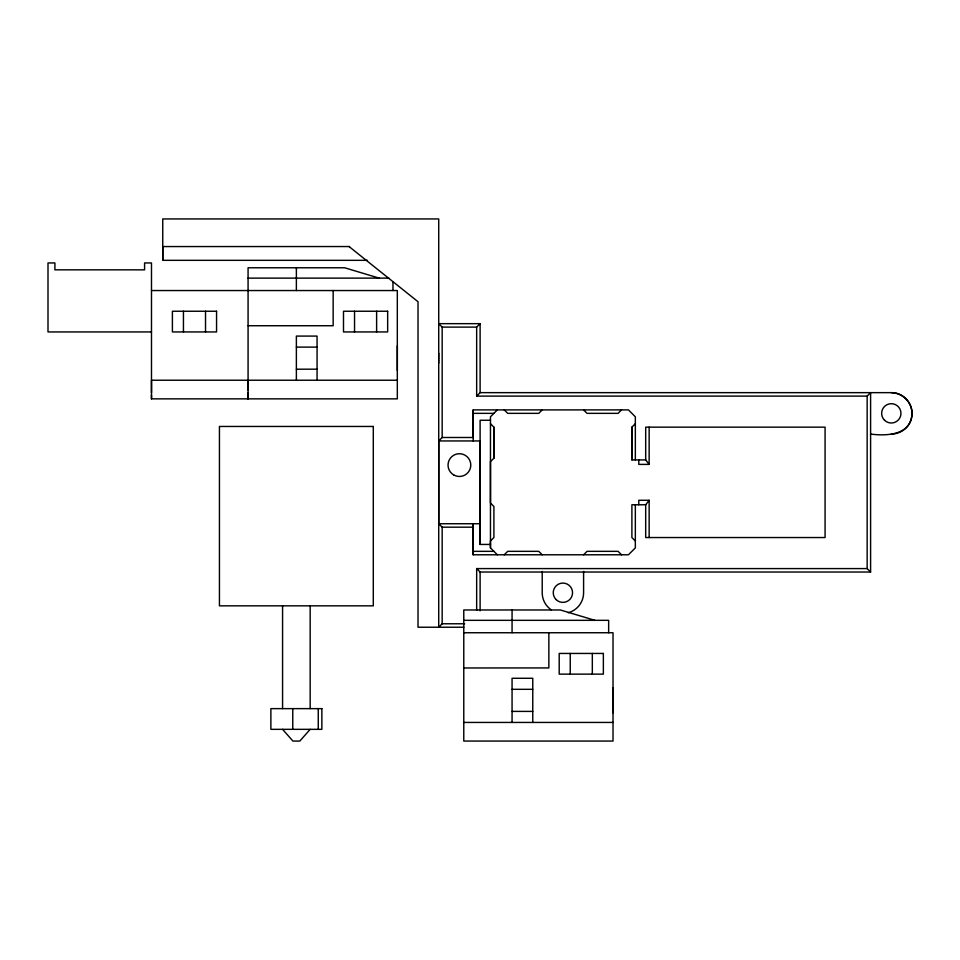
<?xml version="1.0" encoding="UTF-8"?>
<svg xmlns="http://www.w3.org/2000/svg" width="960" height="960" viewBox="0 0 960 960"><rect width="100%" height="100%" fill="white"/><g stroke="black" fill="none" stroke-linecap="round" stroke-linejoin="round"><path stroke-width="1.44" d="M151.488 394.92L151.488 398.856L397.32 398.856L397.32 290.544L151.488 290.544M151.488 398.868L151.488 262.944L144.588 262.944L144.588 269.844L54.9 269.844L54.9 262.944L48 262.944L48 331.944L151.488 331.944M162.744 259.488L162.744 246.564L349.512 246.54M248.076 398.076L248.076 398.868L248.076 392.688M367.44 260.328L162.744 260.328L162.744 218.94L438.72 218.94L438.72 627.228L442.164 623.772L442.164 527.184L438.72 523.74L438.72 440.952L442.164 437.496L442.164 327.108L438.72 323.664L480.108 323.664L480.108 392.652L476.664 396.108L476.664 327.108L480.108 323.664M438.72 363.024L438.72 361.992M438.72 360.924L438.72 359.832M438.72 358.716L438.72 357.6M438.72 356.484L438.72 355.392M438.72 354.324L438.72 353.292M463.776 667.968L548.856 667.932L548.856 632.748M473.208 554.784L473.208 523.74L473.208 554.784L628.44 554.784L635.34 547.884L635.34 504.768M473.208 440.952L473.208 409.896L628.44 409.896L635.34 416.796L635.34 459.924M490.464 544.44L480.108 544.44L480.108 440.952L438.72 440.952M497.352 554.784L490.464 547.884L490.464 540.984L493.908 537.54L493.908 506.484L490.464 503.04L490.464 461.64L493.908 458.196L493.908 427.152L490.464 423.696M613.02 722.472L613.02 632.748L463.776 632.748M638.796 459.924L638.796 464.4L649.14 464.4L645.696 459.924L631.896 459.924L631.896 427.152L635.34 423.696M645.696 459.924L645.696 427.152L825.072 427.152L825.072 537.54L645.696 537.54L645.696 504.768L649.14 500.28L638.796 500.28L638.796 504.768M310.176 729.336L299.82 741.06L292.92 741.06L282.576 729.336M497.352 409.896L490.464 416.796L490.464 547.884M542.208 409.896L538.752 413.352L507.708 413.352L504.252 409.896M621.54 409.896L618.096 413.352L587.052 413.352L583.596 409.896M504.252 554.784L507.708 551.34L538.752 551.34L542.208 554.784M583.596 554.784L587.052 551.34L618.096 551.34L621.54 554.784M476.664 396.108L867.156 396.108L870.6 392.652L870.6 572.028L480.108 572.028L476.664 568.584L476.664 610.356M870.6 434.052C886.632 436.248 911.808 435.156 912 413.352C912.072 402.276 902.376 392.58 891.3 392.652L480.108 392.652M248.076 278.124L388.8 278.124M248.076 325.728L333.156 325.728L333.156 290.544M442.164 327.108L476.664 327.108M296.376 347.112L317.064 347.112M296.376 369.192L317.064 369.192M397.32 380.232L151.488 380.232L151.488 392.688M473.208 413.352L493.908 413.352M490.464 420.252L480.108 420.252L480.108 544.44M442.164 437.496L473.208 437.496L473.208 409.896M645.696 504.768L631.896 504.768L631.896 537.54L635.34 540.984M438.72 523.74L480.108 523.74M442.164 527.184L473.208 527.184M473.208 551.34L493.908 551.34M476.664 568.584L867.156 568.584L870.6 572.028M463.776 620.328L608.652 620.328L608.652 632.748M442.164 623.772L464.664 623.772M463.848 627.228L418.02 627.228L418.02 301.728L349.02 246.528M512.064 689.316L532.764 689.316M512.064 711.396L532.764 711.396M463.776 722.436L613.02 722.436L613.02 741.06L463.776 741.06L463.776 609.972L560.364 609.972L594.864 620.328M379.164 278.124L344.664 267.78L248.076 267.78L248.076 398.856M248.076 380.232L248.076 390.072M867.156 396.108L867.156 568.584M649.14 427.152L649.14 464.4M649.14 500.28L649.14 537.54M631.896 427.152L631.896 459.924M613.02 687.936L613.02 712.812M592.32 653.448L592.32 674.136M583.596 571.428L583.596 592.728A20.7 20.7 0 0 1 568.26 612.72M570.24 653.448L570.24 674.136M542.208 571.428L542.208 592.728A20.7 20.7 0 0 0 551.4 609.948M532.764 722.436L532.764 678.276L512.064 678.276L512.064 722.436M512.064 609.972L512.064 632.748M493.908 427.152L493.908 458.196M480.108 572.028L480.108 610.812M397.32 345.744L397.32 370.62M392.964 282.264L392.964 290.544M376.62 311.244L376.62 331.944M354.54 311.244L354.54 331.944M318.264 708.636L318.264 729.336M317.064 380.232L317.064 336.084L296.376 336.084L296.376 380.232M310.176 605.844L310.176 708.636M296.376 267.78L296.376 290.544M292.764 708.636L292.764 729.336M282.576 605.844L282.576 708.636M205.524 311.244L205.524 331.944M183.444 311.244L183.444 331.944M891.3 392.652A20.7 20.7 0 0 1 912 413.352A20.7 20.7 0 0 1 891.3 434.052M216.564 311.244L172.404 311.244L172.404 331.944L216.564 331.944L216.564 311.244M387.66 311.244L343.5 311.244L343.5 331.944L387.66 331.944L387.66 311.244M373.296 426.456L219.444 426.456L219.444 605.844L373.296 605.844L373.296 426.456M603.36 653.448L559.2 653.448L559.2 674.136L603.36 674.136L603.36 653.448M321.864 708.636L270.876 708.636L270.876 729.336L321.864 729.336L321.864 708.636M556.068 599.556A9.66 9.66 0 0 0 572.232 595.224A9.66 9.66 0 0 0 560.4 583.404A9.66 9.66 0 0 0 556.068 599.556M884.472 420.18A9.66 9.66 0 0 0 900.636 415.848A9.66 9.66 0 0 0 888.804 404.016A9.66 9.66 0 0 0 884.472 420.18M453.72 474.948A11.388 11.388 0 0 0 470.796 465.096A11.388 11.388 0 0 0 453.72 455.232A11.388 11.388 0 0 0 453.72 474.948"/></g></svg>
